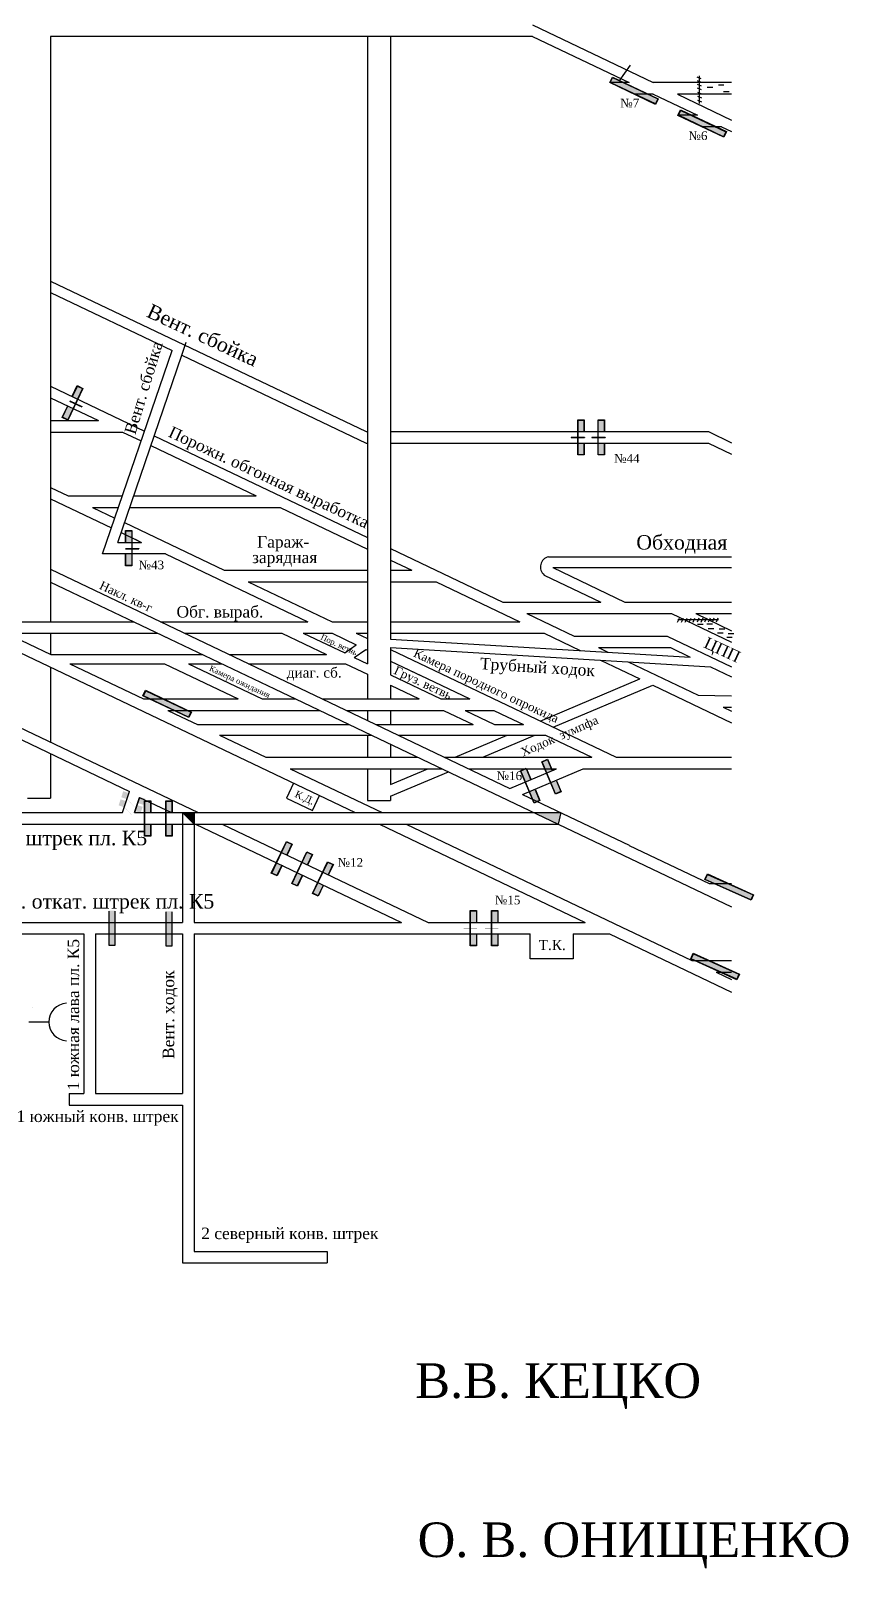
# Model space of a CAD drawing. Header units: millimetres. Extents: x -860 to -268, y -454 to 390.
# Drawn here: x -551 to -268, y -454 to 79 of the extents above; entities that cross this region are included whole.
import ezdxf

# ---------------------------------------------------------------- set-up
doc = ezdxf.new("R2010")
doc.units = ezdxf.units.MM
for name, color, linetype in [('Двери', 7, 'Continuous'), ('Номера перемычек', 7, 'Continuous'), ('Перемычки 01', 7, 'Continuous'), ('Подписи', 7, 'Continuous')]:
    doc.layers.add(name, color=color, linetype=linetype)
doc.styles.get("Standard").update_dxf_attribs({"font": 'TIMES.TTF', "height": 10})

msp = doc.modelspace()

# ---------------------------------------------------------------- hatches: boundary and pattern name
h = msp.add_hatch(color=256)
h.paths.add_polyline_path([(-519.37, -184.88), (-520.05, -186.98), (-518.04, -187.63), (-518.01, -187.53), (-519.92, -186.91), (-519.31, -185.01), (-517.39, -185.63), (-517.36, -185.54)])
h.paths.add_polyline_path([(-518, -187.51), (-518.04, -187.63), (-515.6, -190.25), (-515.53, -190.17), (-515.84, -189.84)])
h.paths.add_polyline_path([(-514.36, -188.82), (-514.39, -188.92), (-512.38, -189.57), (-511.7, -187.48), (-513.71, -186.83), (-513.74, -186.92), (-511.83, -187.54), (-512.44, -189.44)])
h = msp.add_hatch(color=3)
h.paths.add_polyline_path([(-519.31, -185.01), (-519.92, -186.91), (-518.01, -187.53), (-517.39, -185.63)])
h.paths.add_polyline_path([(-513.74, -186.92), (-514.36, -188.82), (-512.44, -189.44), (-511.83, -187.54)])
h = msp.add_hatch(color=256)
h.paths.add_polyline_path([(-520.3, -187.7), (-520.97, -189.79), (-518.97, -190.44), (-518.94, -190.35), (-520.85, -189.73), (-520.23, -187.83), (-518.32, -188.45), (-518.29, -188.35)])
h.paths.add_polyline_path([(-518.93, -190.33), (-518.97, -190.44), (-516.53, -193.06), (-516.45, -192.99), (-516.76, -192.66)])
h.paths.add_polyline_path([(-515.28, -191.64), (-515.31, -191.73), (-513.3, -192.39), (-512.63, -190.29), (-514.63, -189.64), (-514.66, -189.74), (-512.75, -190.36), (-513.37, -192.26)])
h = msp.add_hatch(color=3)
h.paths.add_polyline_path([(-520.23, -187.83), (-520.85, -189.73), (-518.94, -190.35), (-518.32, -188.45)])
h.paths.add_polyline_path([(-514.66, -189.74), (-515.28, -191.64), (-513.37, -192.26), (-512.75, -190.36)])
for points in [[(-498.79, -192.29), (-494.79, -196.29), (-494.79, -192.29)], [(-367.56, -192.29), (-376.85, -192.29), (-368.46, -196.29)], [(-401.26, -232.31), (-401.26, -232.46), (-398.94, -232.46), (-398.94, -232.31)], [(-396.58, -232.46), (-396.58, -232.31), (-398.84, -232.31), (-398.84, -232.46)], [(-393.85, -232.31), (-393.85, -232.46), (-391.53, -232.46), (-391.53, -232.31)], [(-389.17, -232.46), (-389.17, -232.31), (-391.43, -232.31), (-391.43, -232.46)]]:
    msp.add_hatch(color=256).paths.add_polyline_path(points)
at = {"layer": 'Двери'}
h = msp.add_hatch(color=256, dxfattribs=at)
h.paths.add_polyline_path([(-538.8, -51.51), (-540.56, -55.22), (-538.57, -56.16), (-536.81, -52.46), (-536.9, -52.41), (-538.62, -56.03), (-540.43, -55.17), (-538.71, -51.56)])
h.paths.add_polyline_path([(-535.19, -48.8), (-536.9, -52.41), (-536.81, -52.46), (-535.1, -48.84)])
h.paths.add_polyline_path([(-535.33, -44.2), (-537.09, -47.9), (-537, -47.94), (-535.28, -44.33), (-533.47, -45.19), (-535.19, -48.8), (-535.1, -48.84), (-533.34, -45.14)])
h = msp.add_hatch(color=3, dxfattribs=at)
h.paths.add_polyline_path([(-540.43, -55.17), (-538.62, -56.03), (-536.9, -52.41), (-538.71, -51.56)])
h.paths.add_polyline_path([(-533.47, -45.19), (-535.28, -44.33), (-537, -47.94), (-535.19, -48.8)])
h = msp.add_hatch(color=256, dxfattribs=at)
h.paths.add_polyline_path([(-537.95, -49.47), (-538.01, -49.6), (-536.02, -50.54), (-535.96, -50.41)])
h.paths.add_polyline_path([(-535.87, -50.46), (-535.93, -50.59), (-533.79, -51.6), (-533.73, -51.47)])
h = msp.add_hatch(color=256, dxfattribs=at)
h.paths.add_polyline_path([(-359.41, -60.15), (-359.41, -56.05), (-361.61, -56.05), (-361.61, -60.15), (-361.51, -60.15), (-361.51, -56.15), (-359.51, -56.15), (-359.51, -60.15)])
h.paths.add_polyline_path([(-361.51, -64.15), (-361.51, -60.15), (-361.61, -60.15), (-361.61, -64.15)])
h.paths.add_polyline_path([(-359.41, -68.25), (-359.41, -64.15), (-359.51, -64.15), (-359.51, -68.15), (-361.51, -68.15), (-361.51, -64.15), (-361.61, -64.15), (-361.61, -68.25)])
h = msp.add_hatch(color=3, dxfattribs=at)
h.paths.add_polyline_path([(-359.51, -56.15), (-361.51, -56.15), (-361.51, -60.15), (-359.51, -60.15)])
h.paths.add_polyline_path([(-361.51, -68.15), (-359.51, -68.15), (-359.51, -64.15), (-361.51, -64.15)])
h = msp.add_hatch(color=256, dxfattribs=at)
h.paths.add_polyline_path([(-352.39, -60.15), (-352.39, -56.05), (-354.59, -56.05), (-354.59, -60.15), (-354.49, -60.15), (-354.49, -56.15), (-352.49, -56.15), (-352.49, -60.15)])
h.paths.add_polyline_path([(-354.49, -64.15), (-354.49, -60.15), (-354.59, -60.15), (-354.59, -64.15)])
h.paths.add_polyline_path([(-352.39, -68.25), (-352.39, -64.15), (-352.49, -64.15), (-352.49, -68.15), (-354.49, -68.15), (-354.49, -64.15), (-354.59, -64.15), (-354.59, -68.25)])
h = msp.add_hatch(color=3, dxfattribs=at)
h.paths.add_polyline_path([(-352.49, -56.15), (-354.49, -56.15), (-354.49, -60.15), (-352.49, -60.15)])
h.paths.add_polyline_path([(-354.49, -68.15), (-352.49, -68.15), (-352.49, -64.15), (-354.49, -64.15)])
h = msp.add_hatch(color=256, dxfattribs=at)
h.paths.add_polyline_path([(-518.53, -102.55), (-518.53, -106.65), (-516.33, -106.65), (-516.33, -102.55), (-516.43, -102.55), (-516.43, -106.55), (-518.43, -106.55), (-518.43, -102.55)])
h.paths.add_polyline_path([(-516.43, -98.55), (-516.43, -102.55), (-516.33, -102.55), (-516.33, -98.55)])
h.paths.add_polyline_path([(-518.53, -94.45), (-518.53, -98.55), (-518.43, -98.55), (-518.43, -94.55), (-516.43, -94.55), (-516.43, -98.55), (-516.33, -98.55), (-516.33, -94.45)])
h = msp.add_hatch(color=3, dxfattribs=at)
h.paths.add_polyline_path([(-518.43, -106.55), (-516.43, -106.55), (-516.43, -102.55), (-518.43, -102.55)])
h.paths.add_polyline_path([(-516.43, -94.55), (-518.43, -94.55), (-518.43, -98.55), (-516.43, -98.55)])
h = msp.add_hatch(color=256, dxfattribs=at)
h.paths.add_polyline_path([(-370.52, -177.57), (-372.1, -173.79), (-374.13, -174.64), (-372.54, -178.42), (-372.45, -178.38), (-374, -174.69), (-372.16, -173.92), (-370.61, -177.61)])
h.paths.add_polyline_path([(-370.9, -182.07), (-372.45, -178.38), (-372.54, -178.42), (-371, -182.11)])
h.paths.add_polyline_path([(-367.38, -185.04), (-368.97, -181.26), (-369.06, -181.29), (-367.51, -184.98), (-369.35, -185.76), (-370.9, -182.07), (-371, -182.11), (-369.41, -185.89)])
h = msp.add_hatch(color=3, dxfattribs=at)
h.paths.add_polyline_path([(-372.16, -173.92), (-374, -174.69), (-372.45, -178.38), (-370.61, -177.61)])
h.paths.add_polyline_path([(-369.35, -185.76), (-367.51, -184.98), (-369.06, -181.29), (-370.9, -182.07)])
h = msp.add_hatch(color=256, dxfattribs=at)
h.paths.add_polyline_path([(-377.89, -180.67), (-379.48, -176.89), (-381.51, -177.74), (-379.92, -181.52), (-379.83, -181.48), (-381.38, -177.79), (-379.53, -177.02), (-377.98, -180.71)])
h.paths.add_polyline_path([(-378.28, -185.17), (-379.83, -181.48), (-379.92, -181.52), (-378.37, -185.21)])
h.paths.add_polyline_path([(-374.75, -188.13), (-376.34, -184.35), (-376.43, -184.39), (-374.89, -188.08), (-376.73, -188.86), (-378.28, -185.17), (-378.37, -185.21), (-376.78, -188.99)])
h = msp.add_hatch(color=3, dxfattribs=at)
h.paths.add_polyline_path([(-379.53, -177.02), (-381.38, -177.79), (-379.83, -181.48), (-377.98, -180.71)])
h.paths.add_polyline_path([(-376.73, -188.86), (-374.89, -188.08), (-376.43, -184.39), (-378.28, -185.17)])
h = msp.add_hatch(color=256, dxfattribs=at)
h.paths.add_polyline_path([(-509.76, -192.34), (-509.76, -188.24), (-511.96, -188.24), (-511.96, -192.34), (-511.86, -192.34), (-511.86, -188.34), (-509.86, -188.34), (-509.86, -192.34)])
h.paths.add_polyline_path([(-511.86, -196.34), (-511.86, -192.34), (-511.96, -192.34), (-511.96, -196.34)])
h.paths.add_polyline_path([(-509.76, -200.44), (-509.76, -196.34), (-509.86, -196.34), (-509.86, -200.34), (-511.86, -200.34), (-511.86, -196.34), (-511.96, -196.34), (-511.96, -200.44)])
h = msp.add_hatch(color=3, dxfattribs=at)
h.paths.add_polyline_path([(-509.86, -188.34), (-511.86, -188.34), (-511.86, -192.34), (-509.86, -192.34)])
h.paths.add_polyline_path([(-511.86, -200.34), (-509.86, -200.34), (-509.86, -196.34), (-511.86, -196.34)])
h = msp.add_hatch(color=256, dxfattribs=at)
h.paths.add_polyline_path([(-502.35, -192.34), (-502.35, -188.24), (-504.55, -188.24), (-504.55, -192.34), (-504.45, -192.34), (-504.45, -188.34), (-502.45, -188.34), (-502.45, -192.34)])
h.paths.add_polyline_path([(-504.45, -196.34), (-504.45, -192.34), (-504.55, -192.34), (-504.55, -196.34)])
h.paths.add_polyline_path([(-502.35, -200.44), (-502.35, -196.34), (-502.45, -196.34), (-502.45, -200.34), (-504.45, -200.34), (-504.45, -196.34), (-504.55, -196.34), (-504.55, -200.44)])
h = msp.add_hatch(color=3, dxfattribs=at)
h.paths.add_polyline_path([(-502.45, -188.34), (-504.45, -188.34), (-504.45, -192.34), (-502.45, -192.34)])
h.paths.add_polyline_path([(-504.45, -200.34), (-502.45, -200.34), (-502.45, -196.34), (-504.45, -196.34)])
h = msp.add_hatch(color=256, dxfattribs=at)
h.paths.add_polyline_path([(-462.51, -206.92), (-460.74, -203.22), (-462.73, -202.28), (-464.49, -205.98), (-464.4, -206.02), (-462.68, -202.41), (-460.88, -203.27), (-462.6, -206.88)])
h.paths.add_polyline_path([(-466.13, -209.63), (-464.4, -206.02), (-464.49, -205.98), (-466.22, -209.59)])
h.paths.add_polyline_path([(-466, -214.23), (-464.23, -210.53), (-464.32, -210.49), (-466.04, -214.1), (-467.85, -213.24), (-466.13, -209.63), (-466.22, -209.59), (-467.98, -213.29)])
h = msp.add_hatch(color=3, dxfattribs=at)
h.paths.add_polyline_path([(-460.88, -203.27), (-462.68, -202.41), (-464.4, -206.02), (-462.6, -206.88)])
h.paths.add_polyline_path([(-467.85, -213.24), (-466.04, -214.1), (-464.32, -210.49), (-466.13, -209.63)])
h = msp.add_hatch(color=256, dxfattribs=at)
h.paths.add_polyline_path([(-455.43, -210.51), (-453.66, -206.81), (-455.65, -205.87), (-457.41, -209.57), (-457.32, -209.61), (-455.6, -206), (-453.8, -206.86), (-455.52, -210.47)])
h.paths.add_polyline_path([(-459.05, -213.22), (-457.32, -209.61), (-457.41, -209.57), (-459.14, -213.18)])
h.paths.add_polyline_path([(-458.92, -217.83), (-457.15, -214.12), (-457.24, -214.08), (-458.96, -217.69), (-460.77, -216.83), (-459.05, -213.22), (-459.14, -213.18), (-460.9, -216.88)])
h = msp.add_hatch(color=3, dxfattribs=at)
h.paths.add_polyline_path([(-453.8, -206.86), (-455.6, -206), (-457.32, -209.61), (-455.52, -210.47)])
h.paths.add_polyline_path([(-460.77, -216.83), (-458.96, -217.69), (-457.24, -214.08), (-459.05, -213.22)])
h = msp.add_hatch(color=256, dxfattribs=at)
h.paths.add_polyline_path([(-448.21, -213.96), (-446.44, -210.26), (-448.43, -209.31), (-450.19, -213.01), (-450.1, -213.05), (-448.38, -209.44), (-446.58, -210.3), (-448.3, -213.91)])
h.paths.add_polyline_path([(-451.82, -216.66), (-450.1, -213.05), (-450.19, -213.01), (-451.92, -216.62)])
h.paths.add_polyline_path([(-451.69, -221.27), (-449.93, -217.57), (-450.02, -217.53), (-451.74, -221.14), (-453.55, -220.27), (-451.82, -216.66), (-451.92, -216.62), (-453.68, -220.32)])
h = msp.add_hatch(color=3, dxfattribs=at)
h.paths.add_polyline_path([(-446.58, -210.3), (-448.38, -209.44), (-450.1, -213.05), (-448.3, -213.91)])
h.paths.add_polyline_path([(-453.55, -220.27), (-451.74, -221.14), (-450.02, -217.53), (-451.82, -216.66)])
h = msp.add_hatch(color=256, dxfattribs=at)
h.paths.add_polyline_path([(-396.72, -230.38), (-396.72, -226.28), (-398.92, -226.28), (-398.92, -230.38), (-398.82, -230.38), (-398.82, -226.38), (-396.82, -226.38), (-396.82, -230.38)])
h.paths.add_polyline_path([(-398.82, -234.38), (-398.82, -230.38), (-398.92, -230.38), (-398.92, -234.38)])
h.paths.add_polyline_path([(-396.72, -238.48), (-396.72, -234.38), (-396.82, -234.38), (-396.82, -238.38), (-398.82, -238.38), (-398.82, -234.38), (-398.92, -234.38), (-398.92, -238.48)])
h = msp.add_hatch(color=3, dxfattribs=at)
h.paths.add_polyline_path([(-396.82, -226.38), (-398.82, -226.38), (-398.82, -230.38), (-396.82, -230.38)])
h.paths.add_polyline_path([(-398.82, -238.38), (-396.82, -238.38), (-396.82, -234.38), (-398.82, -234.38)])
h = msp.add_hatch(color=256, dxfattribs=at)
h.paths.add_polyline_path([(-389.31, -230.38), (-389.31, -226.28), (-391.51, -226.28), (-391.51, -230.38), (-391.41, -230.38), (-391.41, -226.38), (-389.41, -226.38), (-389.41, -230.38)])
h.paths.add_polyline_path([(-391.41, -234.38), (-391.41, -230.38), (-391.51, -230.38), (-391.51, -234.38)])
h.paths.add_polyline_path([(-389.31, -238.48), (-389.31, -234.38), (-389.41, -234.38), (-389.41, -238.38), (-391.41, -238.38), (-391.41, -234.38), (-391.51, -234.38), (-391.51, -238.48)])
h = msp.add_hatch(color=3, dxfattribs=at)
h.paths.add_polyline_path([(-389.41, -226.38), (-391.41, -226.38), (-391.41, -230.38), (-389.41, -230.38)])
h.paths.add_polyline_path([(-391.41, -238.38), (-389.41, -238.38), (-389.41, -234.38), (-391.41, -234.38)])
at = {"layer": 'Перемычки 01'}
h = msp.add_hatch(color=256, dxfattribs=at)
h.paths.add_polyline_path([(-349.63, 62.83), (-350.55, 60.89), (-334.64, 53.36), (-333.72, 55.31)])
h.paths.add_polyline_path([(-333.89, 55.25), (-334.7, 53.53), (-350.38, 60.95), (-349.57, 62.66)], flags=16)
for points in [[(-349.57, 62.66), (-350.38, 60.95), (-334.7, 53.53), (-333.89, 55.25)], [(-325.9, 51.28), (-326.71, 49.57), (-311.03, 42.15), (-310.22, 43.86)], [(-511.55, -150.03), (-512.36, -151.74), (-496.68, -159.16), (-495.87, -157.45)], [(-316.59, -213.7), (-317.37, -215.43), (-301.54, -222.54), (-300.77, -220.81)], [(-321.5, -241.24), (-322.28, -242.97), (-306.45, -250.08), (-305.68, -248.35)]]:
    msp.add_hatch(color=3, dxfattribs=at).paths.add_polyline_path(points)
h = msp.add_hatch(color=256, dxfattribs=at)
h.paths.add_polyline_path([(-325.96, 51.45), (-326.88, 49.5), (-310.97, 41.98), (-310.05, 43.92)])
h.paths.add_polyline_path([(-310.22, 43.86), (-311.03, 42.15), (-326.71, 49.57), (-325.9, 51.28)], flags=16)
h = msp.add_hatch(color=256, dxfattribs=at)
h.paths.add_polyline_path([(-511.61, -149.86), (-512.53, -151.8), (-496.62, -159.33), (-495.7, -157.39)])
h.paths.add_polyline_path([(-495.87, -157.45), (-496.68, -159.16), (-512.36, -151.74), (-511.55, -150.03)], flags=16)
h = msp.add_hatch(color=256, dxfattribs=at)
h.paths.add_polyline_path([(-316.65, -213.54), (-317.54, -215.5), (-301.48, -222.71), (-300.6, -220.75)])
h.paths.add_polyline_path([(-300.77, -220.81), (-301.54, -222.54), (-317.37, -215.43), (-316.59, -213.7)], flags=16)
h = msp.add_hatch(color=256, dxfattribs=at)
h.paths.add_polyline_path([(-522.18, -238.53), (-522.18, -234.43), (-522.28, -234.43), (-522.28, -238.43), (-524.28, -238.43), (-524.28, -234.43), (-524.38, -234.43), (-524.38, -238.53)])
h.paths.add_polyline_path([(-522.28, -234.43), (-522.18, -234.43), (-522.18, -226.33), (-524.38, -226.33), (-524.38, -234.43), (-524.28, -234.43), (-524.28, -226.43), (-522.28, -226.43)])
h = msp.add_hatch(color=3, dxfattribs=at)
h.paths.add_polyline_path([(-524.28, -238.43), (-522.28, -238.43), (-522.28, -234.43), (-524.28, -234.43)])
h.paths.add_polyline_path([(-522.28, -230.43), (-524.28, -230.43), (-524.28, -234.43), (-522.28, -234.43)])
h.paths.add_polyline_path([(-522.28, -230.43), (-522.28, -226.43), (-524.28, -226.43), (-524.28, -230.43)])
h = msp.add_hatch(color=256, dxfattribs=at)
h.paths.add_polyline_path([(-502.36, -238.76), (-502.36, -234.66), (-502.46, -234.66), (-502.46, -238.66), (-504.46, -238.66), (-504.46, -234.66), (-504.56, -234.66), (-504.56, -238.76)])
h.paths.add_polyline_path([(-502.46, -234.66), (-502.36, -234.66), (-502.36, -226.56), (-504.56, -226.56), (-504.56, -234.66), (-504.46, -234.66), (-504.46, -226.66), (-502.46, -226.66)])
h = msp.add_hatch(color=3, dxfattribs=at)
h.paths.add_polyline_path([(-504.46, -238.66), (-502.46, -238.66), (-502.46, -234.66), (-504.46, -234.66)])
h.paths.add_polyline_path([(-502.46, -230.66), (-504.46, -230.66), (-504.46, -234.66), (-502.46, -234.66)])
h.paths.add_polyline_path([(-502.46, -230.66), (-502.46, -226.66), (-504.46, -226.66), (-504.46, -230.66)])
h = msp.add_hatch(color=256, dxfattribs=at)
h.paths.add_polyline_path([(-321.56, -241.08), (-322.44, -243.04), (-306.39, -250.25), (-305.51, -248.29)])
h.paths.add_polyline_path([(-305.68, -248.35), (-306.45, -250.08), (-322.28, -242.97), (-321.5, -241.24)], flags=16)

# ---------------------------------------------------------------- linework, layer by layer
for p, q in [((-377.34, 80.89), (-335.41, 60.89)), ((-377.34, 76.89), (-544.56, 76.89)), ((-544.56, 76.89), (-544.56, -7.94)), ((-434.56, 76.89), (-434.56, -131.07)), ((-426.56, 76.89), (-426.56, -132.09)), ((-377.34, 76.89), (-343.79, 60.89)), ((-343.79, 60.89), (-350.67, 60.89)), ((-308.22, 60.89), (-335.41, 60.89)), ((-320.26, 62.96), (-318.86, 62.35)), ((-320.19, 61.69), (-318.79, 61.08)), ((-320.16, 59.07), (-318.77, 58.46)), ((-320.14, 60.41), (-318.75, 59.8)), ((-319.49, 63.31), (-319.49, 53.67)), ((-316.7, 59.35), (-314.77, 59.35)), ((-312.82, 60.1), (-310.89, 60.1)), ((-335.41, 56.89), (-342.15, 56.89)), ((-335.41, 56.89), (-320.12, 49.6)), ((-308.22, 56.89), (-327.02, 56.89)), ((-327.02, 56.89), (-308.22, 47.93)), ((-320.11, 56.26), (-318.71, 55.65)), ((-320.11, 54.86), (-318.71, 54.25)), ((-320.09, 57.6), (-318.7, 56.99)), ((-311, 57.8), (-309.07, 57.8)), ((-320.12, 49.6), (-326.99, 49.6)), ((-311.73, 45.6), (-318.64, 45.6)), ((-311.73, 45.6), (-308.22, 43.93)), ((-544.56, -7.94), (-544.56, -126.06)), ((-544.56, -7.94), (-435.08, -60.15)), ((-544.56, -11.94), (-502.4, -32.04)), ((-526.53, -102.48), (-502.4, -32.04)), ((-521.26, -98.56), (-499.03, -33.65)), ((-499.03, -33.65), (-435.08, -64.15)), ((-544.56, -44.4), (-511.96, -59.95)), ((-544.56, -48.4), (-527.96, -56.32)), ((-544.56, -56.31), (-527.96, -56.32)), ((-544.56, -60.31), (-519.57, -60.32)), ((-519.57, -60.32), (-513.14, -63.38)), ((-508.59, -61.56), (-434.56, -96.86)), ((-435.08, -60.15), (-434.56, -60.15)), ((-426.56, -60.15), (-316.3, -60.15)), ((-316.3, -60.15), (-308.22, -64.01)), ((-509.76, -65), (-473.24, -82.42)), ((-435.08, -64.15), (-434.56, -64.15)), ((-426.56, -64.15), (-316.3, -64.15)), ((-316.3, -64.15), (-308.22, -68.01)), ((-544.56, -79.49), (-538.44, -82.41)), ((-544.56, -83.49), (-523.47, -93.55)), ((-538.44, -82.41), (-519.66, -82.41)), ((-515.73, -82.41), (-473.24, -82.42)), ((-515.73, -82.41), (-515.22, -82.41)), ((-530.05, -86.41), (-521.03, -86.41)), ((-530.05, -86.41), (-522.3, -90.11)), ((-517.1, -86.41), (-464.85, -86.42)), ((-517.1, -86.41), (-516.24, -86.41)), ((-464.85, -86.42), (-434.56, -100.86)), ((-520.1, -95.16), (-514.13, -98)), ((-518.92, -91.72), (-484.37, -108.2)), ((-518.92, -91.72), (-517.73, -92.29)), ((-442.34, -93.15), (-434.56, -96.86)), ((-693.53, -100.83), (-517.21, -184.92)), ((-521.26, -98.56), (-512.97, -98.56)), ((-515.22, -97.48), (-512.97, -98.56)), ((-426.56, -100.68), (-387.64, -119.24)), ((-504.75, -102.48), (-526.53, -102.48)), ((-504.75, -102.48), (-455.29, -126.06)), ((-426.56, -104.68), (-419.16, -108.21)), ((-371.77, -103.56), (-308.22, -103.56)), ((-544.56, -107.88), (-450.28, -152.84)), ((-484.37, -108.2), (-434.56, -108.2)), ((-426.56, -108.2), (-419.16, -108.21)), ((-373.3, -109.88), (-353.66, -119.24)), ((-370.32, -107.3), (-308.22, -107.31)), ((-370.32, -107.3), (-345.27, -119.24)), ((-544.56, -112.31), (-459.58, -152.84)), ((-475.98, -112.2), (-434.56, -112.2)), ((-475.98, -112.2), (-446.9, -126.06)), ((-426.56, -112.2), (-410.77, -112.21)), ((-410.77, -112.21), (-381.71, -126.07)), ((-594.83, -117.9), (-438.85, -192.29)), ((-387.64, -119.24), (-376.74, -119.24)), ((-387.64, -119.24), (-353.66, -119.24)), ((-345.27, -119.24), (-308.22, -119.25)), ((-345.27, -119.24), (-308.22, -119.25)), ((-568.44, -126.06), (-515.72, -126.06)), ((-506.43, -126.06), (-455.29, -126.06)), ((-446.9, -126.06), (-434.56, -126.07)), ((-426.56, -126.07), (-381.71, -126.07)), ((-379.25, -123.24), (-329.09, -123.25)), ((-379.25, -123.24), (-366.6, -123.24)), ((-379.25, -123.24), (-362.87, -131.05)), ((-333.05, -123.25), (-329.09, -123.25)), ((-329.09, -123.25), (-308.22, -133.2)), ((-326.49, -124.94), (-327.1, -126.33)), ((-312.82, -125.47), (-326.91, -125.48)), ((-325.1, -124.94), (-325.71, -126.33)), ((-323.83, -124.94), (-324.43, -126.33)), ((-322.43, -124.94), (-323.04, -126.33)), ((-321.09, -124.95), (-321.7, -126.35)), ((-320.7, -123.25), (-308.22, -129.2)), ((-320.7, -123.25), (-308.22, -123.25)), ((-319.62, -124.88), (-320.23, -126.28)), ((-320.06, -126.98), (-318.14, -126.98)), ((-318.28, -124.9), (-318.89, -126.3)), ((-317, -124.86), (-317.61, -126.25)), ((-316.8, -126.85), (-314.88, -126.85)), ((-315.73, -124.79), (-316.34, -126.18)), ((-314.35, -124.8), (-314.96, -126.2)), ((-312.96, -124.8), (-313.57, -126.2)), ((-560.05, -130.06), (-507.34, -130.06)), ((-560.05, -130.06), (-544.51, -137.47)), ((-544.56, -130.06), (-544.56, -137.44)), ((-498.04, -130.06), (-464.37, -130.06)), ((-464.37, -130.06), (-448.83, -137.48)), ((-456.9, -130.06), (-442.52, -136.92)), ((-456.9, -130.06), (-446.9, -130.06)), ((-446.9, -130.06), (-438.51, -134.07)), ((-438.51, -130.07), (-434.56, -131.95)), ((-438.51, -130.07), (-434.56, -130.07)), ((-434.56, -131.11), (-434.56, -140.72)), ((-426.56, -130.07), (-373.32, -130.07)), ((-426.56, -132.09), (-322.64, -138.33)), ((-373.32, -130.07), (-360.8, -136.04)), ((-362.87, -131.05), (-330.63, -131.05)), ((-330.63, -131.05), (-308.22, -141.74)), ((-316.32, -128.44), (-314.39, -128.44)), ((-313.12, -129.93), (-311.2, -129.93)), ((-312.51, -128.58), (-310.59, -128.58)), ((-309.95, -131.42), (-308.02, -131.42)), ((-309.41, -130.2), (-307.48, -130.2)), ((-544.51, -137.47), (-491.79, -137.47)), ((-482.5, -137.47), (-466.59, -137.48)), ((-466.59, -137.48), (-448.83, -137.48)), ((-442.52, -136.92), (-438.51, -134.07)), ((-439.19, -138.51), (-435.18, -135.66)), ((-439.19, -138.51), (-434.56, -140.72)), ((-435.18, -135.66), (-434.56, -135.95)), ((-426.56, -135.05), (-315.55, -141.71)), ((-426.56, -135.05), (-426.56, -144.53)), ((-426.56, -135.77), (-348.34, -173.07)), ((-354.48, -135.05), (-351.21, -136.61)), ((-354.48, -135.05), (-329.5, -135.05)), ((-329.5, -135.05), (-322.64, -138.33)), ((-600.34, -141.27), (-493.36, -192.29)), ((-544.56, -141.88), (-544.56, -167.88)), ((-537.86, -140.64), (-512.29, -152.84)), ((-537.86, -140.64), (-505.1, -140.64)), ((-505.1, -140.64), (-479.52, -152.84)), ((-496.71, -140.64), (-471.13, -152.84)), ((-496.71, -140.64), (-485.15, -140.64)), ((-475.86, -140.64), (-442.19, -140.64)), ((-442.19, -140.64), (-434.56, -144.28)), ((-426.56, -139.77), (-413.93, -145.79)), ((-426.56, -139.77), (-415.45, -145.07)), ((-353.72, -139.42), (-340.11, -145.91)), ((-344.13, -139.99), (-319.85, -151.57)), ((-315.55, -141.71), (-308.22, -145.2)), ((-434.56, -144.28), (-434.56, -152.84)), ((-426.56, -144.53), (-409.14, -152.84)), ((-426.56, -148.1), (-416.61, -152.84)), ((-426.56, -148.1), (-426.56, -152.49)), ((-413.93, -145.79), (-399.14, -152.84)), ((-374.62, -160.54), (-340.11, -145.91)), ((-370.11, -162.69), (-335.6, -148.06)), ((-335.6, -148.06), (-308.22, -161.11)), ((-512.29, -152.84), (-479.52, -152.84)), ((-471.13, -152.84), (-459.58, -152.84)), ((-459.58, -152.84), (-433.2, -165.42)), ((-450.28, -152.84), (-416.61, -152.84)), ((-450.28, -152.84), (-447.73, -152.84)), ((-450.28, -152.84), (-423.91, -165.42)), ((-426.56, -152.49), (-426.56, -152.84)), ((-409.14, -152.84), (-399.14, -152.84)), ((-319.85, -151.57), (-308.22, -151.75)), ((-503.9, -156.84), (-471.13, -156.84)), ((-503.9, -156.84), (-499.23, -159.06)), ((-499.23, -159.06), (-493.62, -161.74)), ((-471.13, -156.84), (-451.19, -156.84)), ((-441.89, -156.84), (-408.23, -156.84)), ((-441.89, -156.84), (-439.34, -156.84)), ((-434.56, -156.84), (-434.56, -160.34)), ((-426.56, -156.84), (-426.56, -161.74)), ((-408.23, -156.84), (-397.95, -161.74)), ((-400.76, -156.84), (-390.48, -161.74)), ((-400.76, -156.84), (-390.75, -156.84)), ((-390.75, -156.84), (-386.09, -159.07)), ((-386.09, -159.07), (-380.48, -161.75)), ((-311.18, -155.7), (-308.22, -155.74)), ((-311.18, -155.7), (-308.22, -157.11)), ((-493.62, -161.74), (-460.86, -161.74)), ((-460.86, -161.74), (-440.91, -161.74)), ((-441.89, -161.74), (-440.91, -161.74)), ((-431.62, -161.74), (-397.95, -161.74)), ((-390.48, -161.74), (-380.48, -161.75)), ((-485.91, -165.42), (-439.34, -165.42)), ((-485.91, -165.42), (-469.88, -173.06)), ((-441.89, -165.42), (-433.2, -165.42)), ((-434.56, -165.42), (-434.56, -173.07)), ((-433.2, -165.42), (-368.46, -196.29)), ((-426.56, -168.58), (-426.56, -173.07)), ((-423.91, -165.42), (-390.47, -181.37)), ((-423.91, -165.42), (-372.77, -165.42)), ((-404.18, -173.07), (-386.14, -165.42)), ((-394.6, -173.07), (-376.56, -165.42)), ((-372.77, -165.42), (-356.73, -173.07)), ((-544.56, -171.88), (-544.56, -187.31)), ((-469.88, -173.06), (-417.16, -173.07)), ((-407.87, -173.07), (-356.73, -173.07)), ((-379.45, -173.07), (-379.45, -173.07)), ((-348.34, -173.07), (-308.22, -173.07)), ((-461.49, -177.06), (-408.78, -177.07)), ((-461.49, -177.06), (-429.56, -192.29)), ((-434.56, -177.07), (-434.56, -188.04)), ((-426.56, -177.07), (-426.56, -182.55)), ((-426.56, -182.55), (-413.62, -177.07)), ((-426.56, -186.62), (-406.54, -178.13)), ((-399.48, -177.07), (-390.47, -177.07)), ((-390.47, -177.07), (-369.03, -177.07)), ((-385.15, -183.9), (-369.03, -177.07)), ((-380.81, -185.97), (-359.81, -177.07)), ((-359.81, -177.07), (-308.22, -177.07)), ((-519.62, -192.29), (-517.21, -184.92)), ((-517.33, -185.53), (-517.28, -185.44)), ((-460.24, -182.09), (-462.7, -187.3)), ((-453.69, -191.55), (-451.25, -186.38)), ((-426.56, -186.62), (-426.56, -188.04)), ((-390.47, -181.37), (-385.15, -183.9)), ((-380.81, -185.97), (-343.8, -203.63)), ((-552.56, -187.31), (-544.56, -187.31)), ((-515.4, -192.29), (-513.67, -187.04)), ((-513.67, -187.04), (-515.4, -192.29)), ((-513.67, -187.04), (-502.66, -192.29)), ((-462.7, -187.3), (-453.69, -191.55)), ((-434.56, -188.04), (-434.56, -188.04)), ((-434.56, -188.04), (-426.56, -188.04)), ((-660.43, -192.29), (-519.62, -192.29)), ((-649.18, -196.29), (-494.79, -196.29)), ((-570.94, -196.29), (-541.46, -196.29)), ((-515.4, -192.29), (-367.56, -192.29)), ((-515.4, -192.29), (-481.09, -192.29)), ((-498.79, -192.29), (-498.79, -230.36)), ((-498.79, -192.29), (-494.79, -196.29)), ((-494.79, -192.29), (-494.79, -230.36)), ((-494.79, -196.29), (-368.46, -196.29)), ((-494.27, -196.29), (-422.84, -230.36)), ((-484.98, -196.29), (-413.54, -230.36)), ((-430.46, -196.29), (-359.03, -230.36)), ((-421.17, -196.29), (-343.9, -233.14)), ((-367.56, -192.29), (-368.46, -196.29)), ((-368.46, -196.29), (-308.22, -225.02)), ((-343.74, -203.65), (-316.06, -216.86)), ((-316.06, -216.86), (-308.22, -216.86)), ((-577.75, -230.36), (-498.79, -230.36)), ((-568.39, -234.36), (-533.02, -234.36)), ((-533.02, -234.36), (-533.02, -289.71)), ((-529.01, -234.36), (-529.01, -289.71)), ((-529.01, -234.36), (-498.79, -234.36)), ((-498.79, -234.36), (-498.79, -289.71)), ((-494.79, -230.36), (-422.84, -230.36)), ((-494.79, -234.36), (-407.15, -234.36)), ((-494.79, -234.36), (-494.79, -344.46)), ((-413.54, -230.36), (-359.03, -230.36)), ((-408.6, -234.36), (-385.38, -234.36)), ((-385.34, -234.36), (-378.14, -234.36)), ((-378.14, -242.96), (-378.14, -234.36)), ((-363.23, -234.36), (-363.23, -242.96)), ((-363.23, -234.36), (-350.64, -234.36)), ((-350.64, -234.36), (-308.22, -254.59)), ((-344.58, -232.82), (-322, -243.59)), ((-363.23, -242.96), (-378.14, -242.96)), ((-322, -243.59), (-308.22, -243.59)), ((-313.62, -247.59), (-308.22, -247.59)), ((-313.62, -247.59), (-308.22, -250.16)), ((-550.81, -259.71), (-550.81, -259.71)), ((-545.21, -264.96), (-552.13, -264.96)), ((-538.14, -289.71), (-533.02, -289.71)), ((-529.01, -289.71), (-529.01, -289.71)), ((-529.01, -289.71), (-498.79, -289.71)), ((-538.14, -293.71), (-498.79, -293.71)), ((-529.01, -293.71), (-529.01, -293.71)), ((-498.79, -293.71), (-498.79, -348.46)), ((-494.79, -344.46), (-459.75, -344.46)), ((-478.68, -344.46), (-448.65, -344.46)), ((-448.65, -344.46), (-448.65, -348.46)), ((-498.79, -348.46), (-459.75, -348.46)), ((-494.79, -348.46), (-494.79, -348.46)), ((-487.8, -348.46), (-448.65, -348.46))]:
    msp.add_line(p, q)
at = {"color": 43, "true_color": 0xb8b86f}
msp.add_line((-343.46, 66.96), (-347.4, 61.45), dxfattribs=at)
at = {"color": 2}
msp.add_line((-499.03, -33.65), (-497.48, -29.14), dxfattribs=at)
at = {"color": 0}
msp.add_line((-538.14, -289.71), (-538.14, -293.71), dxfattribs=at)
for centre, radius, start, end in [((-370.95, -107.1), 3.64, 102.9257, 229.8042), ((-538.7, -264.91), 6.51, 93.5948, 266.4052)]:
    msp.add_arc(centre, radius, start, end)
at = {"layer": 'Двери'}
for p, q in [((-538.01, -49.6), (-533.79, -51.6)), ((-537.95, -49.47), (-533.73, -51.47)), ((-533.73, -51.47), (-533.79, -51.6)), ((-363.93, -62.09), (-359.25, -62.09)), ((-363.93, -62.09), (-363.93, -62.23)), ((-363.93, -62.23), (-359.25, -62.23)), ((-359.25, -62.09), (-359.25, -62.23)), ((-356.79, -62.02), (-356.79, -62.17)), ((-356.79, -62.02), (-352.11, -62.02)), ((-356.78, -62.17), (-352.11, -62.17)), ((-352.11, -62.02), (-352.11, -62.17)), ((-518.63, -100.67), (-513.96, -100.67)), ((-518.63, -100.81), (-513.96, -100.81)), ((-513.96, -100.67), (-513.96, -100.81))]:
    msp.add_line(p, q, dxfattribs=at)
for points in [[(-537.09, -47.9), (-535.33, -44.2), (-533.34, -45.14), (-538.57, -56.16), (-540.56, -55.22), (-538.63, -51.16)], [(-537, -47.94), (-535.28, -44.33), (-533.47, -45.19), (-538.62, -56.03), (-540.43, -55.17), (-538.54, -51.2)], [(-359.41, -64.15), (-359.41, -68.25), (-361.61, -68.25), (-361.61, -56.05), (-359.41, -56.05), (-359.41, -60.15)], [(-359.51, -64.15), (-359.51, -68.15), (-361.51, -68.15), (-361.51, -56.15), (-359.51, -56.15), (-359.51, -60.15)], [(-352.39, -64.15), (-352.39, -68.25), (-354.59, -68.25), (-354.59, -56.05), (-352.39, -56.05), (-352.39, -60.15)], [(-352.49, -64.15), (-352.49, -68.15), (-354.49, -68.15), (-354.49, -56.15), (-352.49, -56.15), (-352.49, -60.15)], [(-518.53, -98.55), (-518.53, -94.45), (-516.33, -94.45), (-516.33, -106.65), (-518.53, -106.65), (-518.53, -102.55)], [(-518.43, -98.55), (-518.43, -94.55), (-516.43, -94.55), (-516.43, -106.55), (-518.43, -106.55), (-518.43, -102.55)], [(-368.97, -181.26), (-367.38, -185.04), (-369.41, -185.89), (-374.13, -174.64), (-372.1, -173.79), (-370.52, -177.57)], [(-369.06, -181.29), (-367.51, -184.98), (-369.35, -185.76), (-374, -174.69), (-372.16, -173.92), (-370.61, -177.61)], [(-376.34, -184.35), (-374.75, -188.13), (-376.78, -188.99), (-381.51, -177.74), (-379.48, -176.89), (-377.89, -180.67)], [(-376.43, -184.39), (-374.89, -188.08), (-376.73, -188.86), (-381.38, -177.79), (-379.53, -177.02), (-377.98, -180.71)], [(-509.76, -196.34), (-509.76, -200.44), (-511.96, -200.44), (-511.96, -188.24), (-509.76, -188.24), (-509.76, -192.34)], [(-509.86, -196.34), (-509.86, -200.34), (-511.86, -200.34), (-511.86, -188.34), (-509.86, -188.34), (-509.86, -192.34)], [(-502.35, -196.34), (-502.35, -200.44), (-504.55, -200.44), (-504.55, -188.24), (-502.35, -188.24), (-502.35, -192.34)], [(-502.45, -196.34), (-502.45, -200.34), (-504.45, -200.34), (-504.45, -188.34), (-502.45, -188.34), (-502.45, -192.34)], [(-464.23, -210.53), (-466, -214.23), (-467.98, -213.29), (-462.73, -202.28), (-460.74, -203.22), (-462.51, -206.92)], [(-464.32, -210.49), (-466.04, -214.1), (-467.85, -213.24), (-462.68, -202.41), (-460.88, -203.27), (-462.6, -206.88)], [(-457.15, -214.12), (-458.92, -217.83), (-460.9, -216.88), (-455.65, -205.87), (-453.66, -206.81), (-455.43, -210.51)], [(-457.24, -214.08), (-458.96, -217.69), (-460.77, -216.83), (-455.6, -206), (-453.8, -206.86), (-455.52, -210.47)], [(-449.93, -217.57), (-451.69, -221.27), (-453.68, -220.32), (-448.43, -209.31), (-446.44, -210.26), (-448.21, -213.96)], [(-450.02, -217.53), (-451.74, -221.14), (-453.55, -220.27), (-448.38, -209.44), (-446.58, -210.3), (-448.3, -213.91)], [(-396.72, -234.38), (-396.72, -238.48), (-398.92, -238.48), (-398.92, -226.28), (-396.72, -226.28), (-396.72, -230.38)], [(-396.82, -234.38), (-396.82, -238.38), (-398.82, -238.38), (-398.82, -226.38), (-396.82, -226.38), (-396.82, -230.38)], [(-389.31, -234.38), (-389.31, -238.48), (-391.51, -238.48), (-391.51, -226.28), (-389.31, -226.28), (-389.31, -230.38)], [(-389.41, -234.38), (-389.41, -238.38), (-391.41, -238.38), (-391.41, -226.38), (-389.41, -226.38), (-389.41, -230.38)]]:
    msp.add_lwpolyline(points, dxfattribs=at)
at = {"layer": 'Номера перемычек', "color": 7}
msp.add_line((-367.56, -192.29), (-368.46, -196.29), dxfattribs=at)
at = {"layer": 'Перемычки 01'}
for points in [[(-349.63, 62.83), (-333.72, 55.31), (-334.64, 53.36), (-350.55, 60.89)], [(-349.57, 62.66), (-333.89, 55.25), (-334.7, 53.53), (-350.38, 60.95)], [(-325.96, 51.45), (-310.05, 43.92), (-310.97, 41.98), (-326.88, 49.5)], [(-325.9, 51.28), (-310.22, 43.86), (-311.03, 42.15), (-326.71, 49.57)], [(-511.61, -149.86), (-495.7, -157.39), (-496.62, -159.33), (-512.53, -151.8)], [(-511.55, -150.03), (-495.87, -157.45), (-496.68, -159.16), (-512.36, -151.74)], [(-316.65, -213.54), (-300.6, -220.75), (-301.48, -222.71), (-317.54, -215.5)], [(-316.59, -213.7), (-300.77, -220.81), (-301.54, -222.54), (-317.37, -215.43)], [(-321.56, -241.08), (-305.51, -248.29), (-306.39, -250.25), (-322.44, -243.04)], [(-321.5, -241.24), (-305.68, -248.35), (-306.45, -250.08), (-322.28, -242.97)]]:
    msp.add_lwpolyline(points, close=True, dxfattribs=at)
for points in [[(-522.28, -226.43), (-522.28, -238.43), (-524.28, -238.43), (-524.28, -226.43)], [(-502.46, -226.66), (-502.46, -238.66), (-504.46, -238.66), (-504.46, -226.66)]]:
    msp.add_lwpolyline(points, dxfattribs=at)

# ---------------------------------------------------------------- texts
for s, height, rotation, p in [('Вент. сбойка', 5, 335, (-511.64, -20.15)), ('Вент. сбойка', 4, 73.1598, (-515.2, -61.38)), ('Порожн. обгонная выработка', 4, 335, (-504.03, -61.75)), ('ЦПП', 4, 335, (-318.24, -134.85)), ('Камера породного опрокида', 3, 335, (-418.93, -138.01)), ('Трубный ходок', 4, 356.4455, (-395.65, -142.53)), ('К.Д.', 2.5, 335.6726, (-460.07, -186.74)), ('1 южная лава пл. К5', 4, 90, (-534.67, -288.59)), ('Вент. ходок', 4, 90, (-501.68, -277.72))]:
    msp.add_text(s, height=height, rotation=rotation).set_placement(p)
for s, height, p in [('Обходная', 5, (-341.31, -101.04)), ('Гараж-', 4, (-472.91, -100.36)), ('зарядная', 4, (-474.66, -105.75)), ('Обг. выраб.', 4, (-500.88, -124.62)), ('диаг. сб.', 3.5, (-462.61, -145.46)), ('Магистр. полевой конв. штрек пл. К5', 5, (-631.7, -203.6)), ('Магистр. откат. штрек пл. К5', 5, (-582.55, -225.55)), ('Т.К.', 3.5, (-375.19, -239.95)), ('1 южный конв. штрек', 4, (-556.39, -299.61)), ('2 северный конв. штрек', 4, (-492.29, -340.22))]:
    msp.add_text(s, height=height).set_placement(p)
at = {"color": 7}
for s, height, rotation, p in [('Накл. кв-г', 3, 335, (-527.94, -114.53)), ('Пор. ветвь', 2, 335, (-451.07, -132.1)), ('Камера ожидания', 2, 335, (-489.73, -142.91)), ('Груз. ветвь', 3, 335, (-425.74, -144.03)), ('Ходок  зумпфа', 3, 23.6446, (-380.63, -172.85))]:
    msp.add_text(s, height=height, rotation=rotation, dxfattribs=at).set_placement(p)
at = {"layer": 'Номера перемычек'}
for s, p in [('№7', (-346.88, 52.29)), ('№6', (-323.21, 41)), ('№44', (-349.02, -70.93)), ('№16', (-389.79, -181)), ('№12', (-444.97, -211.06)), ('№15', (-390.39, -224.09))]:
    msp.add_text(s, height=3, dxfattribs=at).set_placement(p)
at = {"layer": 'Номера перемычек', "color": 7}
msp.add_text('№43', height=3, dxfattribs=at).set_placement((-514.03, -107.87))
at = {"layer": 'Подписи'}
for s, p in [('В.В. КЕЦКО', (-418.02, -395.29)), ('О. В. ОНИЩЕНКО', (-417.2, -450.47))]:
    msp.add_text(s, height=12, dxfattribs=at).set_placement(p)

doc.saveas('drawing.dxf')
